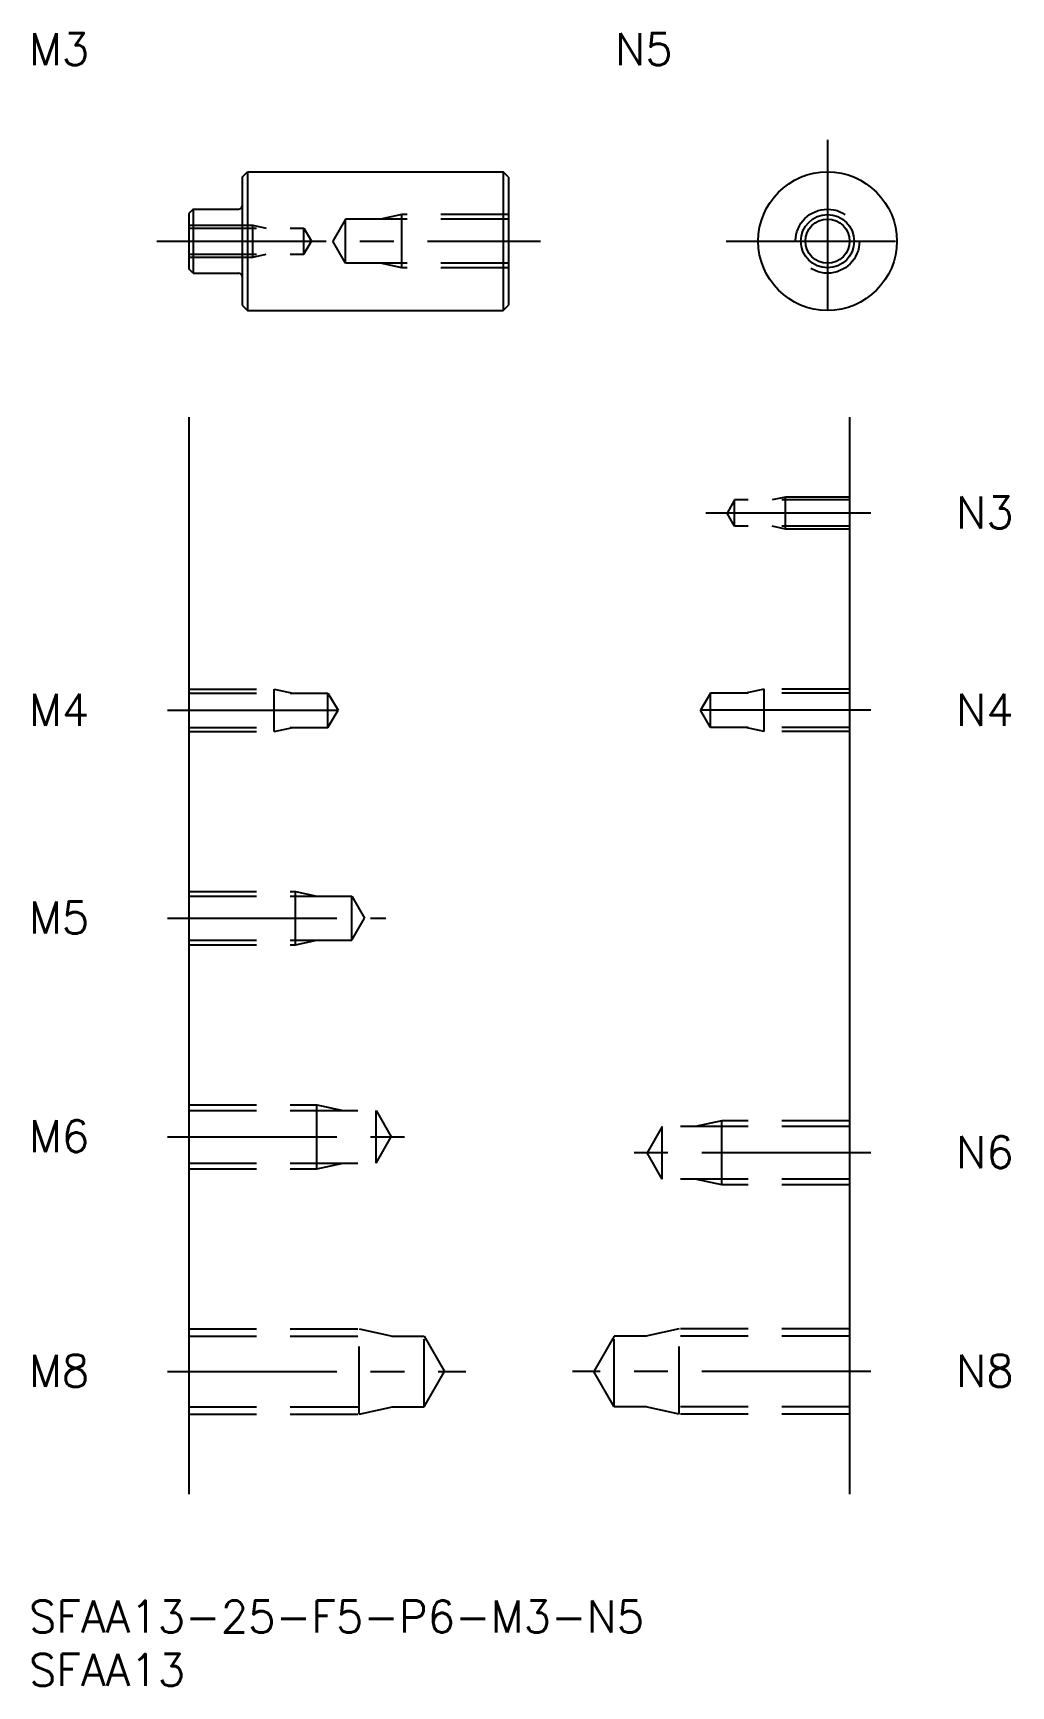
# Model space of a CAD drawing. Extents: x 0 to 92, y -8 to 147.
import ezdxf

# ---------------------------------------------------------------- set-up
doc = ezdxf.new("R2010")
doc.units = 0
doc.header["$LTSCALE"] = 0.5
doc.linetypes.add('CENTER', pattern=[50.8, 31.75, -6.35, 6.35, -6.35])
doc.linetypes.add('DASHED', pattern=[19.05, 12.7, -6.35])
for name, color, linetype in [('MSM_CENTER', 1, 'CENTER'), ('MSM_CONTINUOUS', 7, 'CONTINUOUS'), ('MSM_DASHED', 4, 'DASHED'), ('MSM_NARROW', 5, 'CONTINUOUS'), ('MSM_PART_NUMBER', 7, 'CONTINUOUS')]:
    doc.layers.add(name, color=color, linetype=linetype)
doc.styles.get("Standard").update_dxf_attribs({"font": 'txt.shx', "height": 3, "bigfont": 'bigfont.shx'})

# ---------------------------------------------------------------- blocks, each defined once
blk = doc.blocks.new('*U4')
at = {"layer": 'MSM_PART_NUMBER'}
blk.add_text('SFAA13-25-F5-P6-M3-N5', height=3, dxfattribs=at).set_placement((0, -3))
blk = doc.blocks.new('*U5')
at = {"layer": 'MSM_PART_NUMBER'}
blk.add_text('SFAA13', height=3, dxfattribs=at).set_placement((0, -8))
blk = doc.blocks.new('*U6')
at = {"layer": 'MSM_PART_NUMBER'}
blk.add_text('M8', height=3, dxfattribs=at).set_placement((0, 20.06))
blk = doc.blocks.new('*U7')
at = {"layer": 'MSM_PART_NUMBER'}
blk.add_text('M6', height=3, dxfattribs=at).set_placement((0, 42.06))
blk = doc.blocks.new('*U8')
at = {"layer": 'MSM_PART_NUMBER'}
blk.add_text('M5', height=3, dxfattribs=at).set_placement((0, 62.56))
blk = doc.blocks.new('*U9')
at = {"layer": 'MSM_PART_NUMBER'}
blk.add_text('M4', height=3, dxfattribs=at).set_placement((0, 82.06))
blk = doc.blocks.new('*U10')
at = {"layer": 'MSM_PART_NUMBER'}
blk.add_text('M3', height=3, dxfattribs=at).set_placement((0, 144.02))
blk = doc.blocks.new('*U11')
at = {"layer": 'MSM_PART_NUMBER'}
blk.add_text('N8', height=3, dxfattribs=at).set_placement((87, 20.06))
blk = doc.blocks.new('*U12')
at = {"layer": 'MSM_PART_NUMBER'}
blk.add_text('N6', height=3, dxfattribs=at).set_placement((87, 40.56))
blk = doc.blocks.new('*U13')
at = {"layer": 'MSM_PART_NUMBER'}
blk.add_text('N4', height=3, dxfattribs=at).set_placement((87, 82.06))
blk = doc.blocks.new('*U14')
at = {"layer": 'MSM_PART_NUMBER'}
blk.add_text('N5', height=3, dxfattribs=at).set_placement((55, 144.02))
blk = doc.blocks.new('*U15')
at = {"layer": 'MSM_PART_NUMBER'}
blk.add_text('N3', height=3, dxfattribs=at).set_placement((87, 100.56))

msp = doc.modelspace()

# ---------------------------------------------------------------- linework, layer by layer
at = {"layer": 'MSM_CENTER'}
for p, q in [((74.93, 137), (74.93, 118)), ((12, 127.5), (48, 127.5)), ((65.43, 127.5), (84.43, 127.5)), ((79, 102), (63.5, 102)), ((13, 83.5), (31, 83.5)), ((79, 83.5), (61, 83.5)), ((13, 64), (33.5, 64)), ((13, 43.5), (36, 43.5)), ((79, 42), (56, 42)), ((13, 21.5), (41, 21.5)), ((79, 21.5), (51, 21.5))]:
    msp.add_line(p, q, dxfattribs=at)
at = {"layer": 'MSM_CONTINUOUS'}
for p, q in [((20, 133.5), (20.5, 134)), ((20, 133.5), (20, 121.5)), ((20.5, 134), (44.5, 134)), ((20.5, 134), (20.5, 121)), ((44.5, 134), (44.5, 121)), ((45, 133.5), (44.5, 134)), ((45, 133.5), (45, 121.5)), ((15.4, 130.5), (15, 130.1)), ((15.4, 130.5), (15.4, 124.5)), ((15.4, 130.5), (19.7, 130.5)), ((15, 130.1), (15, 124.9)), ((15.4, 124.5), (15, 124.9)), ((15.4, 124.5), (19.7, 124.5)), ((20, 121.5), (20.5, 121)), ((20.5, 121), (44.5, 121)), ((44.5, 121), (45, 121.5)), ((15, 111), (15, 10)), ((77, 111), (77, 10))]:
    msp.add_line(p, q, dxfattribs=at)
for radius in [6.5, 2.07]:
    msp.add_circle((74.93, 127.5), radius, dxfattribs=at)
for centre, start, end in [((19.7, 130.8), 270, 0), ((19.7, 124.2), 0, 90)]:
    msp.add_arc(centre, 0.3, start, end, dxfattribs=at)
at = {"layer": 'MSM_DASHED'}
for p, q in [((15, 129), (21, 129)), ((15, 128.73), (25.79, 128.73)), ((21, 129), (22.25, 128.73)), ((21, 126), (21, 129)), ((25.79, 126.27), (25.79, 128.73)), ((25.79, 128.73), (26.5, 127.5)), ((29.69, 129.57), (28.5, 127.5)), ((45, 129.57), (29.69, 129.57)), ((29.69, 125.43), (29.69, 129.57)), ((35, 130), (33, 129.57)), ((45, 130), (35, 130)), ((35, 125), (35, 130)), ((25.79, 126.27), (26.5, 127.5)), ((29.69, 125.43), (28.5, 127.5)), ((15, 126.27), (25.79, 126.27)), ((15, 126), (21, 126)), ((21, 126), (22.25, 126.27)), ((45, 125.43), (29.69, 125.43)), ((35, 125), (33, 125.43)), ((45, 125), (35, 125)), ((66.21, 103.23), (65.5, 102)), ((77, 103.23), (66.21, 103.23)), ((66.21, 100.77), (66.21, 103.23)), ((71, 103.5), (69.75, 103.23)), ((77, 103.5), (71, 103.5)), ((71, 100.5), (71, 103.5)), ((66.21, 100.77), (65.5, 102)), ((77, 100.77), (66.21, 100.77)), ((71, 100.5), (69.75, 100.77)), ((77, 100.5), (71, 100.5)), ((15, 85.5), (23, 85.5)), ((23, 81.5), (23, 85.5)), ((23, 85.5), (24.75, 85.12)), ((69, 85.5), (67.25, 85.12)), ((77, 85.5), (69, 85.5)), ((69, 81.5), (69, 85.5)), ((15, 85.12), (28.06, 85.12)), ((28.06, 81.88), (28.06, 85.12)), ((28.06, 85.12), (29, 83.5)), ((63.94, 85.12), (63, 83.5)), ((77, 85.12), (63.94, 85.12)), ((63.94, 81.88), (63.94, 85.12)), ((28.06, 81.88), (29, 83.5)), ((63.94, 81.88), (63, 83.5)), ((15, 81.88), (28.06, 81.88)), ((15, 81.5), (23, 81.5)), ((23, 81.5), (24.75, 81.88)), ((77, 81.88), (63.94, 81.88)), ((69, 81.5), (67.25, 81.88)), ((77, 81.5), (69, 81.5)), ((15, 66.5), (25, 66.5)), ((15, 66.07), (30.31, 66.07)), ((25, 61.5), (25, 66.5)), ((25, 66.5), (27, 66.07)), ((30.31, 61.93), (30.31, 66.07)), ((30.31, 66.07), (31.5, 64)), ((30.31, 61.93), (31.5, 64)), ((15, 61.93), (30.31, 61.93)), ((15, 61.5), (25, 61.5)), ((25, 61.5), (27, 61.93)), ((15, 46.5), (27, 46.5)), ((15, 45.96), (32.58, 45.96)), ((27, 40.5), (27, 46.5)), ((27, 46.5), (29.5, 45.96)), ((32.58, 41.04), (32.58, 45.96)), ((32.58, 45.96), (34, 43.5)), ((65, 45), (62.5, 44.46)), ((77, 45), (65, 45)), ((65, 39), (65, 45)), ((32.58, 41.04), (34, 43.5)), ((59.42, 44.46), (58, 42)), ((77, 44.46), (59.42, 44.46)), ((59.42, 39.54), (59.42, 44.46)), ((59.42, 39.54), (58, 42)), ((15, 41.04), (32.58, 41.04)), ((15, 40.5), (27, 40.5)), ((27, 40.5), (29.5, 41.04)), ((77, 39.54), (59.42, 39.54)), ((65, 39), (62.5, 39.54)), ((77, 39), (65, 39)), ((15, 25.5), (31, 25.5)), ((15, 24.82), (37.08, 24.82)), ((31, 17.5), (31, 25.5)), ((31, 25.5), (34.12, 24.82)), ((37.08, 18.18), (37.08, 24.82)), ((37.08, 24.82), (39, 21.5)), ((54.92, 24.82), (53, 21.5)), ((54.92, 18.18), (54.92, 24.82)), ((77, 24.82), (54.92, 24.82)), ((61, 25.5), (57.87, 24.82)), ((61, 17.5), (61, 25.5)), ((77, 25.5), (61, 25.5)), ((37.08, 18.18), (39, 21.5)), ((54.92, 18.18), (53, 21.5)), ((15, 18.18), (37.08, 18.18)), ((15, 17.5), (31, 17.5)), ((31, 17.5), (34.12, 18.18)), ((77, 18.18), (54.92, 18.18)), ((61, 17.5), (57.87, 18.18)), ((77, 17.5), (61, 17.5))]:
    msp.add_line(p, q, dxfattribs=at)
msp.add_circle((74.93, 127.5), 3, dxfattribs=at)
at = {"layer": 'MSM_NARROW'}
msp.add_circle((74.93, 127.5), 2.5, dxfattribs=at)

# ---------------------------------------------------------------- block references
at = {"layer": 'MSM_CONTINUOUS'}
for name in ['*U10', '*U14', '*U15', '*U9', '*U13', '*U8', '*U7', '*U12', '*U6', '*U11', '*U4', '*U5']:
    msp.add_blockref(name, (0, 0), dxfattribs=at)

doc.saveas('drawing.dxf')
